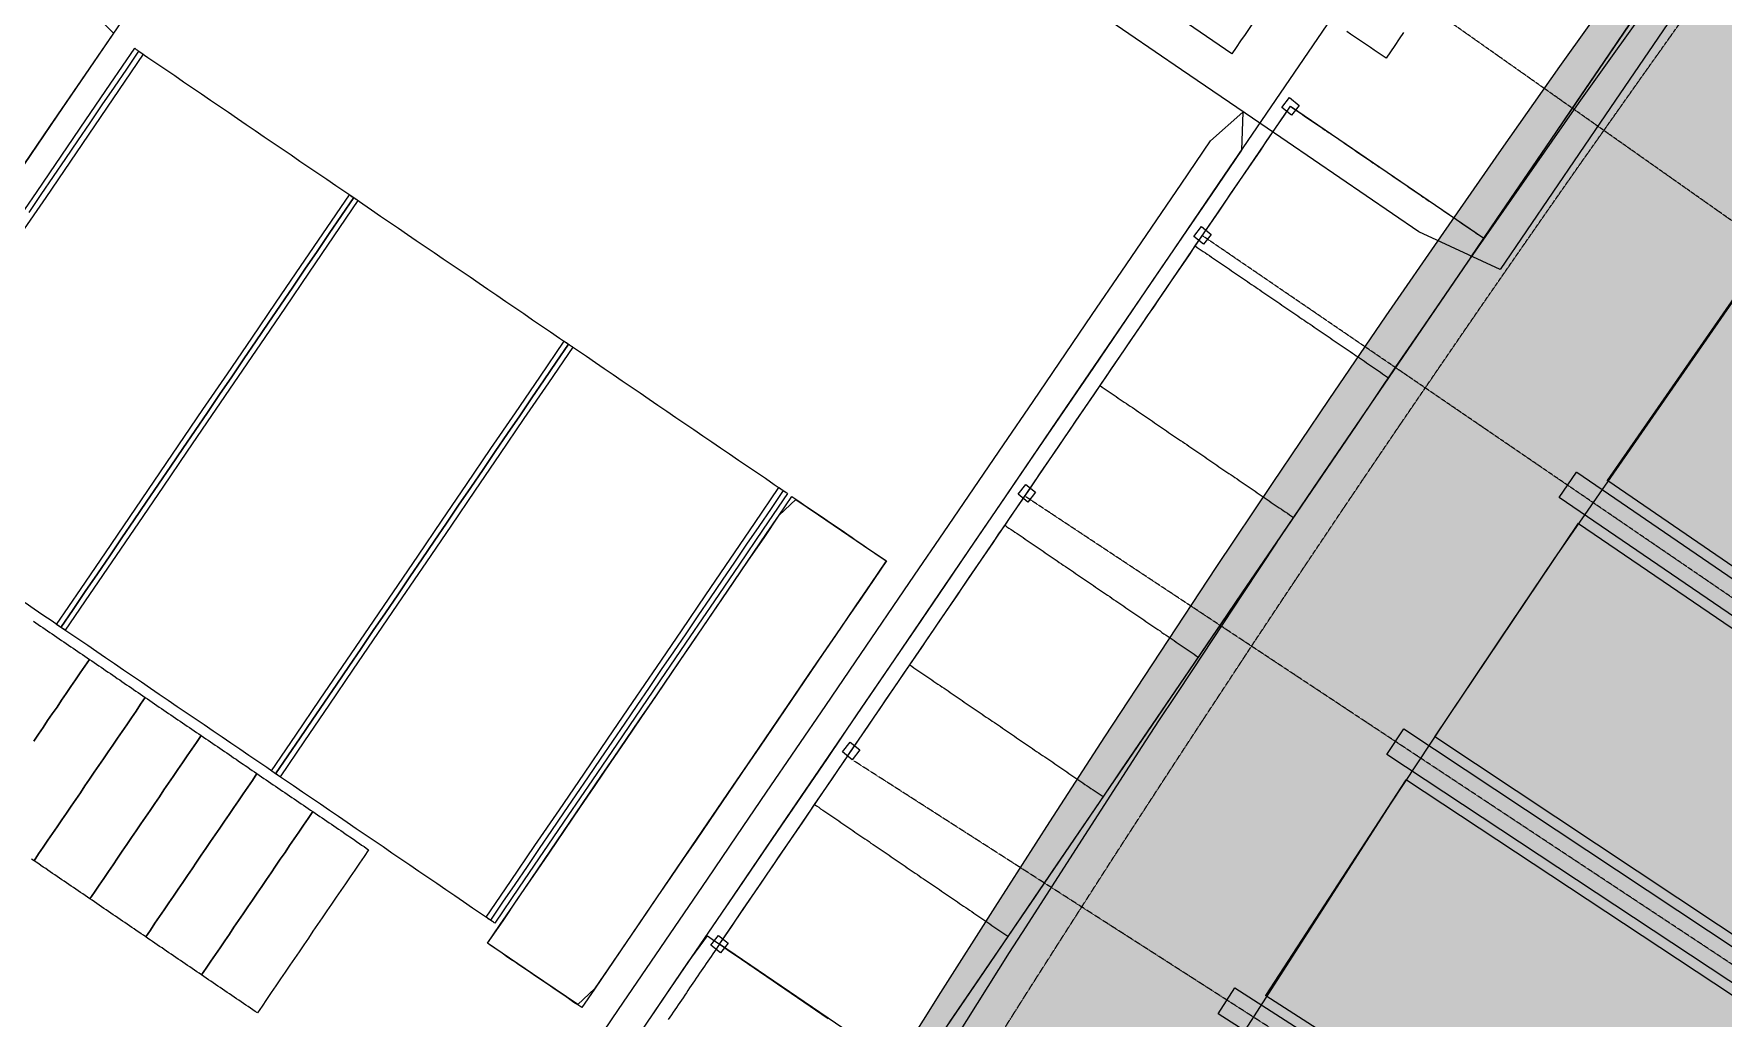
# Model space of a CAD drawing. Header units: millimetres. Extents: x -31757 to 121236, y -27283 to 59400.
# Drawn here: x 20179 to 36428, y 12954 to 22419 of the extents above; entities that cross this region are included whole.
import ezdxf

# ---------------------------------------------------------------- set-up
doc = ezdxf.new("R2010")
doc.units = ezdxf.units.MM
doc.linetypes.add('DASHDOT', pattern=[3.556, 2.54, -0.508, 0, -0.508])
for name, color, linetype, lineweight in [('10_見えがかり', 7, 'Continuous', 13), ('30_敷地・外構', 8, 'Continuous', 9), ('40_通り芯', 1, 'DASHDOT', 9)]:
    doc.layers.add(name, color=color, linetype=linetype, lineweight=lineweight)

msp = doc.modelspace()

# ---------------------------------------------------------------- hatches: boundary and pattern name
at = {"layer": '10_見えがかり'}
msp.add_hatch(color=8, dxfattribs=at).paths.add_polyline_path([(40066, 29151), (40066, 29151), (40327, 28949), (40329, 28948), (40330, 28947), (40332, 28946), (40334, 28946), (40336, 28945), (40338, 28945), (40340, 28945), (40342, 28945), (40344, 28945), (40346, 28946), (40347, 28947), (40349, 28948), (40351, 28949), (40352, 28950), (40354, 28951), (40355, 28953), (40883, 29633), (41480, 30395), (42081, 31154), (42685, 31911), (43293, 32664), (43904, 33415), (44519, 34163), (45137, 34908), (45759, 35650), (46384, 36389), (47013, 37125), (47646, 37858), (48281, 38588), (48921, 39316), (49563, 40040), (50209, 40761), (50859, 41479), (51511, 42194), (52168, 42906), (52827, 43614), (53490, 44320), (54156, 45023), (54826, 45722), (55498, 46418), (56174, 47111), (56854, 47801), (57536, 48488), (58222, 49171), (58911, 49851), (59603, 50528), (60299, 51202), (60375, 51275), (60376, 51276), (60377, 51278), (60378, 51279), (60379, 51281), (60380, 51283), (60381, 51285), (60381, 51287), (60381, 51289), (60381, 51291), (60381, 51293), (60380, 51295), (60380, 51297), (60379, 51298), (60378, 51300), (60377, 51302), (60375, 51303), (60147, 51541), (60146, 51541), (60147, 51541), (60833, 52200), (61524, 52855), (62217, 53507), (62913, 54156), (63612, 54802), (64314, 55445), (65019, 56084), (65020, 56084), (65020, 56084), (65254, 55824), (66795, 54117), (66795, 54117), (75538, 44429), (75538, 44429), (75538, 44428), (75105, 44024), (75105, 44024), (73057, 42143), (73057, 42142), (71041, 40229), (71040, 40228), (69052, 38285), (69052, 38285), (67092, 36313), (67092, 36313), (65161, 34313), (65161, 34312), (63260, 32284), (63260, 32284), (61388, 30228), (61388, 30228), (59547, 28144), (59547, 28144), (57737, 26034), (57737, 26034), (55957, 23898), (55957, 23898), (54209, 21736), (54209, 21735), (52493, 19548), (52493, 19548), (50809, 17336), (50809, 17335), (49158, 15099), (49158, 15099), (47539, 12838), (47539, 12838), (45954, 10554), (45954, 10554), (44402, 8247), (44402, 8246), (42885, 5917), (42885, 5917), (41401, 3566), (41401, 3565), (40434, 2048), (40433, 2047), (40433, 2048), (34030, 4749), (34030, 4749), (26700, 7844), (26699, 7844), (26031, 8157), (26030, 8157), (26026, 8159), (26026, 8160), (26026, 8160), (26672, 9168), (26673, 9169), (28072, 11401), (28073, 11403), (28074, 11405), (28074, 11407), (28075, 11409), (28075, 11411), (28075, 11413), (28075, 11415), (28075, 11417), (28074, 11418), (28073, 11420), (28072, 11422), (28071, 11424), (28070, 11425), (28069, 11427), (28067, 11428), (28066, 11429), (27873, 11548), (27872, 11549), (27872, 11549), (28386, 12376), (28904, 13200), (29426, 14022), (29952, 14842), (30481, 15659), (31015, 16474), (31552, 17286), (32093, 18095), (32638, 18902), (33187, 19707), (33740, 20509), (34296, 21308), (34856, 22104), (35420, 22898), (35988, 23689), (36559, 24478), (37134, 25264), (37713, 26047), (38296, 26827), (38882, 27604), (39472, 28379), (40065, 29151)])

# ---------------------------------------------------------------- linework, layer by layer
for points in [[(20173, 23064), (20622, 22757), (20944, 22427), (20637, 21977), (20331, 21528), (20025, 21078)], [(28386, 12376), (28904, 13200), (29426, 14022), (29952, 14842), (30481, 15659), (31015, 16474), (31552, 17286), (32093, 18095), (32638, 18902), (33187, 19707), (33740, 20509), (34296, 21308), (34856, 22104), (35420, 22898)], [(28386, 12376), (28904, 13200), (29426, 14022), (29952, 14842), (30481, 15659), (31015, 16474), (31552, 17286), (32093, 18095), (32638, 18902), (33187, 19707), (33740, 20509), (34296, 21308), (34856, 22104), (35420, 22898)], [(35833, 22873), (35040, 21760), (34778, 21388), (33998, 20266), (34255, 20642), (34511, 21019), (34768, 21395), (35024, 21771), (35281, 22148), (35537, 22524)], [(31913, 22537), (31829, 22413), (31786, 22351), (31744, 22289), (31702, 22227), (31275, 22518)], [(33354, 22432), (33312, 22370), (33270, 22308), (33227, 22246), (33185, 22184), (33147, 22210), (33109, 22235), (33072, 22261), (33034, 22287), (32996, 22313), (32920, 22364), (32882, 22390), (32844, 22416), (32807, 22442)], [(19975, 20558), (20210, 20903), (20679, 21591), (20914, 21935), (21149, 22280), (21162, 22270)], [(21162, 22270), (21169, 22266), (21176, 22261), (21183, 22256), (21190, 22252), (21231, 22223), (20293, 20846), (20058, 20502)], [(32256, 21806), (32350, 21731), (32275, 21637), (32181, 21712), (32256, 21806)], [(25519, 12619), (25804, 13037), (26658, 14290), (26942, 14708), (27227, 15126), (27797, 15961), (28081, 16379), (28651, 17214), (28935, 17632), (29505, 18467), (29790, 18885), (30359, 19721), (30644, 20138), (31213, 20974), (31498, 21391), (31809, 21667), (31794, 21300), (31509, 20882), (31224, 20465), (30940, 20047), (30370, 19212), (30086, 18794), (29801, 18376), (29516, 17958), (29231, 17541), (28947, 17123), (28662, 16705), (28377, 16288), (28093, 15870)], [(28633, 12398), (26774, 13665), (32265, 21722), (34124, 20454), (33555, 19620), (33275, 19216), (32904, 18664), (28633, 12398)], [(23228, 20862), (23242, 20853), (23249, 20848), (23256, 20844), (23263, 20839), (23269, 20834), (23276, 20829), (23283, 20825), (23290, 20820), (23297, 20815), (22828, 20127), (22593, 19782), (22358, 19438), (21889, 18750), (21654, 18405), (21420, 18061), (21185, 17717), (20716, 17028), (20481, 16684), (20467, 16693), (20460, 16698), (20446, 16707), (20440, 16712), (20398, 16740), (20633, 17084), (20868, 17429), (21806, 18806), (22041, 19150), (22276, 19494), (22510, 19839), (22745, 20183), (23214, 20872), (23221, 20867), (23228, 20862)], [(37248, 20896), (34798, 17366), (34798, 17366), (34275, 16592), (34275, 16592), (33744, 15796), (33743, 15796), (33225, 15012), (33225, 15012), (30913, 11416)], [(31410, 20565), (31504, 20490), (31429, 20396), (31335, 20471), (31410, 20565)], [(44951, 11521), (35317, 18121), (35316, 18122), (35315, 18122), (35316, 18123), (36727, 20156)], [(25294, 19454), (25301, 19450), (25308, 19445), (25321, 19435), (25328, 19431), (25335, 19426), (25342, 19421), (25349, 19417), (25356, 19412), (25363, 19407), (25128, 19063), (24893, 18719), (24659, 18374), (24424, 18030), (24189, 17686), (23955, 17342), (23720, 16997), (23485, 16653), (23251, 16309), (23016, 15964), (22781, 15620), (22547, 15276), (22540, 15280), (22533, 15285), (22526, 15290), (22512, 15299), (22505, 15304), (22498, 15309), (22492, 15313), (22485, 15318), (22478, 15323), (22471, 15327), (22464, 15332), (22699, 15676), (22933, 16021), (23403, 16709), (23637, 17054), (23872, 17398), (24107, 17742), (24341, 18086), (24576, 18431), (24811, 18775), (25045, 19119), (25280, 19464), (25294, 19454)], [(35019, 18205), (35019, 18205), (44872, 11462), (44873, 11462), (44873, 11462), (44873, 11461), (44715, 11231), (44715, 11230), (44715, 11231), (44714, 11231), (34851, 17959), (34851, 17959), (34851, 17960), (35018, 18205), (35019, 18205)], [(27360, 18046), (27367, 18041), (27373, 18037), (27415, 18009), (27422, 18004), (27429, 17999), (27194, 17655), (26959, 17311), (26725, 16966), (26490, 16622), (26255, 16278), (25786, 15589), (25551, 15245), (25316, 14901), (25082, 14556), (24847, 14212), (24612, 13868), (24606, 13872), (24599, 13877), (24592, 13882), (24550, 13910), (24544, 13915), (24530, 13924), (24764, 14268), (24999, 14613), (25234, 14957), (25469, 15301), (25703, 15646), (25938, 15990), (26173, 16334), (26407, 16678), (26642, 17023), (26877, 17367), (27111, 17711), (27346, 18056), (27360, 18046)], [(29720, 18086), (29814, 18011), (29739, 17917), (29645, 17992), (29720, 18086)], [(26168, 16058), (26316, 16274), (26463, 16491), (26611, 16708), (26906, 17141), (27054, 17358), (27202, 17574), (27349, 17791), (27509, 17942), (27726, 17794), (28159, 17499), (28376, 17351), (28228, 17134), (28081, 16918), (27933, 16701), (27638, 16268), (27490, 16051), (27047, 15401), (26899, 15185), (26309, 14318), (26161, 14102), (26013, 13885), (25571, 13235), (25410, 13084), (25194, 13232), (24977, 13379), (24544, 13675), (24692, 13891), (24839, 14108), (24987, 14325), (25135, 14541), (25430, 14975), (25577, 15191), (25725, 15408), (25873, 15624), (26020, 15841), (26168, 16058)], [(43385, 9200), (33655, 15658), (33654, 15658), (33654, 15658), (33654, 15659), (35036, 17713), (35036, 17713), (35036, 17713), (35037, 17712), (44688, 11136)], [(32134, 17531), (31972, 17285), (31809, 17039), (31322, 16303), (31160, 16057), (30997, 15812), (30836, 15565), (30198, 14576), (29719, 13833), (29560, 13586), (28620, 12090)], [(28983, 12908), (29812, 14125), (29978, 14368), (30476, 15098), (30642, 15341), (30807, 15584), (31471, 16558), (31802, 17044), (32134, 17531)], [(28093, 15870), (27808, 15452), (27523, 15034), (27238, 14617), (26954, 14199), (26669, 13781), (26384, 13364), (26100, 12946)], [(28031, 15608), (28125, 15533), (28050, 15439), (27956, 15514), (28031, 15608)], [(33356, 15737), (33356, 15737), (33357, 15737), (43308, 9139), (43308, 9139), (43308, 9138), (43154, 8905), (43154, 8905), (43153, 8905), (43153, 8906), (36481, 13315), (33193, 15488), (33192, 15489), (33192, 15489), (33192, 15489), (33356, 15737), (33356, 15737)], [(41854, 6855), (32030, 13170), (32029, 13171), (32029, 13171), (32029, 13171), (33380, 15245), (33381, 15246), (33381, 15245), (33382, 15245), (43128, 8810)], [(26474, 13492), (26658, 13744), (26681, 13729), (26727, 13697), (26751, 13681), (27820, 12952)], [(26764, 13750), (26858, 13675), (26783, 13581), (26690, 13656), (26764, 13750)], [(25947, 12718), (26210, 13105), (26474, 13492)], [(31730, 13245), (31730, 13245), (38401, 8961), (41777, 6793), (41778, 6793), (41777, 6793), (41627, 6558), (41626, 6557), (41626, 6557), (31570, 12994), (31570, 12994), (31569, 12995), (31570, 12995), (31730, 13245), (31730, 13245)]]:
    msp.add_lwpolyline(points, dxfattribs=at)
at = {"layer": '30_敷地・外構'}
for points in [[(36310, 23129), (35296, 21640), (34281, 20152), (33501, 20516), (32740, 21035), (31979, 21554), (31218, 22072), (30457, 22591)], [(35765, 22861), (35227, 22073), (34690, 21284), (34153, 20496), (33615, 19707), (33078, 18919), (32540, 18130), (32003, 17342), (31466, 16554), (30928, 15765), (30391, 14977), (29853, 14188), (29316, 13400), (28778, 12611)], [(21111, 22668), (20407, 21636), (19703, 20603)], [(25721, 12386), (26258, 13175), (26795, 13963), (27333, 14752), (27870, 15540), (28408, 16328), (28945, 17117), (29482, 17905), (30020, 18694), (30557, 19482), (31095, 20271), (31632, 21059), (32169, 21848), (32707, 22636)], [(20134, 20702), (20251, 20874), (20369, 21047), (20486, 21219), (20603, 21391), (20721, 21563), (20838, 21735), (20955, 21907), (21073, 22079), (21190, 22252), (21276, 22193), (21362, 22134), (21448, 22076), (21534, 22017), (21620, 21958), (21706, 21900), (21792, 21841), (21879, 21782), (21965, 21724), (22051, 21665), (22137, 21606), (22223, 21548), (22309, 21489), (22395, 21430), (22481, 21372), (22567, 21313), (22653, 21254), (22739, 21196), (22825, 21137), (22911, 21078), (22997, 21020), (23084, 20961), (23170, 20902), (23256, 20844), (23138, 20671), (23021, 20499), (22904, 20327), (22786, 20155), (22669, 19983), (22552, 19811), (22434, 19638), (22317, 19466), (22200, 19294), (22082, 19122), (21965, 18950), (21848, 18778), (21730, 18606), (21613, 18433), (21496, 18261), (21378, 18089), (21261, 17917), (21144, 17745), (21026, 17573), (20909, 17401), (20792, 17228), (20674, 17056), (20557, 16884), (20440, 16712), (20354, 16771), (20267, 16829), (20181, 16888), (20095, 16947)], [(26774, 13665), (26831, 13749), (26888, 13833), (26945, 13917), (27003, 14001), (27060, 14085), (27117, 14169), (27174, 14253), (27231, 14337), (27289, 14421), (27346, 14504), (27403, 14588), (27460, 14672), (27517, 14756), (27575, 14840), (27632, 14924), (27689, 15008), (27746, 15092), (27803, 15176), (27861, 15260), (27918, 15344), (27975, 15428), (28032, 15512), (28089, 15595), (28147, 15679), (28204, 15763), (28261, 15847), (28318, 15931), (28375, 16015), (28433, 16099), (28490, 16183), (28547, 16267), (28604, 16351), (28661, 16435), (28719, 16519), (28776, 16603), (28833, 16686), (28890, 16770), (28948, 16854), (29005, 16938), (29062, 17022), (29119, 17106), (29176, 17190), (29234, 17274), (29291, 17358), (29348, 17442), (29405, 17526), (29462, 17610), (29520, 17693), (29577, 17777), (29634, 17861), (29691, 17945), (29748, 18029), (29806, 18113), (29863, 18197), (29920, 18281), (29977, 18365), (30034, 18449), (30092, 18533), (30149, 18617), (30206, 18701), (30263, 18784), (30320, 18868), (30378, 18952), (30435, 19036), (30492, 19120), (30549, 19204), (30606, 19288), (30664, 19372), (30721, 19456), (30778, 19540), (30835, 19624), (30892, 19708), (30950, 19792), (31007, 19875), (31064, 19959), (31121, 20043), (31178, 20127), (31236, 20211), (31293, 20295), (31350, 20379), (31407, 20463), (31464, 20547), (31522, 20631), (31579, 20715), (31636, 20799), (31693, 20883), (31750, 20966), (31808, 21050), (31865, 21134), (31922, 21218), (31979, 21302), (32036, 21386), (32094, 21470), (32151, 21554), (32208, 21638), (32265, 21722)], [(32265, 21722), (32285, 21709), (32304, 21695), (32323, 21682), (32343, 21669), (32362, 21656), (32381, 21643), (32401, 21629), (32420, 21616), (32439, 21603), (32459, 21590), (32478, 21577), (32498, 21563), (32517, 21550), (32536, 21537), (32556, 21524), (32575, 21511), (32594, 21497), (32614, 21484), (32633, 21471), (32653, 21458), (32672, 21445), (32691, 21431), (32711, 21418), (32730, 21405), (32749, 21392), (32769, 21379), (32788, 21365), (32807, 21352), (32827, 21339), (32846, 21326), (32866, 21313), (32885, 21299), (32904, 21286), (32924, 21273), (32943, 21260), (32962, 21246), (32982, 21233), (33001, 21220), (33020, 21207), (33040, 21194), (33059, 21180), (33079, 21167), (33098, 21154), (33117, 21141), (33137, 21128), (33156, 21114), (33175, 21101), (33195, 21088), (33214, 21075), (33234, 21062), (33253, 21048), (33272, 21035), (33292, 21022), (33311, 21009), (33330, 20996), (33350, 20982), (33369, 20969), (33388, 20956), (33408, 20943), (33427, 20930), (33447, 20916), (33466, 20903), (33485, 20890), (33505, 20877), (33524, 20864), (33543, 20850), (33563, 20837), (33582, 20824), (33601, 20811), (33621, 20798), (33640, 20784), (33660, 20771), (33679, 20758), (33698, 20745), (33718, 20732), (33737, 20718), (33756, 20705), (33776, 20692), (33795, 20679), (33815, 20666), (33834, 20652), (33853, 20639), (33873, 20626), (33892, 20613), (33911, 20600), (33931, 20586), (33950, 20573), (33969, 20560), (33989, 20547), (34008, 20534), (34028, 20520), (34047, 20507), (34066, 20494), (34086, 20481), (34105, 20468), (34124, 20454)], [(20440, 16712), (20557, 16884), (20674, 17056), (20792, 17228), (20909, 17401), (21026, 17573), (21144, 17745), (21261, 17917), (21378, 18089), (21496, 18261), (21613, 18433), (21730, 18606), (21848, 18778), (21965, 18950), (22082, 19122), (22200, 19294), (22317, 19466), (22434, 19638), (22552, 19811), (22669, 19983), (22786, 20155), (22904, 20327), (23021, 20499), (23138, 20671), (23256, 20844), (23342, 20785), (23428, 20726), (23514, 20667), (23600, 20609), (23686, 20550), (23772, 20491), (23858, 20433), (23944, 20374), (24030, 20315), (24116, 20257), (24202, 20198), (24289, 20139), (24375, 20081), (24461, 20022), (24547, 19963), (24633, 19905), (24719, 19846), (24805, 19787), (24891, 19729), (24977, 19670), (25063, 19611), (25149, 19553), (25235, 19494), (25321, 19435), (25204, 19263), (25087, 19091), (24969, 18919), (24852, 18747), (24735, 18575), (24617, 18403), (24500, 18230), (24383, 18058), (24265, 17886), (24148, 17714), (24031, 17542), (23913, 17370), (23796, 17198), (23679, 17025), (23561, 16853), (23444, 16681), (23327, 16509), (23209, 16337), (23092, 16165), (22975, 15993), (22857, 15820), (22740, 15648), (22623, 15476), (22505, 15304), (22419, 15363), (22333, 15421), (22247, 15480), (22161, 15539), (22075, 15597), (21989, 15656), (21903, 15715), (21817, 15773), (21731, 15832), (21645, 15891), (21559, 15949), (21472, 16008), (21386, 16067), (21300, 16125), (21214, 16184), (21128, 16243), (21042, 16301), (20956, 16360), (20870, 16419), (20784, 16477), (20698, 16536), (20612, 16595), (20526, 16653), (20440, 16712)], [(31350, 20379), (31369, 20366), (31389, 20353), (31408, 20339), (31427, 20326), (31447, 20313), (31466, 20300), (31486, 20287), (31505, 20273), (31524, 20260), (31544, 20247), (31563, 20234), (31582, 20221), (31602, 20207), (31621, 20194), (31640, 20181), (31660, 20168), (31679, 20155), (31699, 20141), (31718, 20128), (31737, 20115), (31757, 20102), (31776, 20089), (31795, 20075), (31815, 20062), (31834, 20049), (31853, 20036), (31873, 20023), (31892, 20009), (31912, 19996), (31931, 19983), (31950, 19970), (31970, 19957), (31989, 19943), (32008, 19930), (32028, 19917), (32047, 19904), (32067, 19891), (32086, 19877), (32105, 19864), (32125, 19851), (32144, 19838), (32163, 19825), (32183, 19811), (32202, 19798), (32221, 19785), (32241, 19772), (32260, 19759), (32280, 19745), (32299, 19732), (32318, 19719), (32338, 19706), (32357, 19693), (32376, 19679), (32396, 19666), (32415, 19653), (32434, 19640), (32454, 19627), (32473, 19613), (32493, 19600), (32512, 19587), (32531, 19574), (32551, 19561), (32570, 19547), (32589, 19534), (32609, 19521), (32628, 19508), (32648, 19495), (32667, 19481), (32686, 19468), (32706, 19455), (32725, 19442), (32744, 19429), (32764, 19415), (32783, 19402), (32802, 19389), (32822, 19376), (32841, 19363), (32861, 19349), (32880, 19336), (32899, 19323), (32919, 19310), (32938, 19297), (32957, 19283), (32977, 19270), (32996, 19257), (33015, 19244), (33035, 19231), (33054, 19217), (33074, 19204), (33093, 19191), (33112, 19178), (33132, 19165), (33151, 19151), (33170, 19138), (33190, 19125), (33209, 19112)], [(22505, 15304), (22623, 15476), (22740, 15648), (22857, 15820), (22975, 15993), (23092, 16165), (23209, 16337), (23327, 16509), (23444, 16681), (23561, 16853), (23679, 17025), (23796, 17198), (23913, 17370), (24031, 17542), (24148, 17714), (24265, 17886), (24383, 18058), (24500, 18230), (24617, 18403), (24735, 18575), (24852, 18747), (24969, 18919), (25087, 19091), (25204, 19263), (25321, 19435), (25408, 19377), (25494, 19318), (25580, 19259), (25666, 19201), (25752, 19142), (25838, 19083), (25924, 19025), (26010, 18966), (26096, 18907), (26182, 18849), (26268, 18790), (26354, 18731), (26440, 18673), (26526, 18614), (26613, 18555), (26699, 18497), (26785, 18438), (26871, 18379), (26957, 18321), (27043, 18262), (27129, 18203), (27215, 18145), (27301, 18086), (27387, 18027), (27270, 17855), (27153, 17683), (27035, 17511), (26918, 17339), (26801, 17167), (26683, 16995), (26566, 16822), (26449, 16650), (26331, 16478), (26214, 16306), (26097, 16134), (25979, 15962), (25862, 15789), (25745, 15617), (25627, 15445), (25510, 15273), (25392, 15101), (25275, 14929), (25158, 14757), (25040, 14584), (24923, 14412), (24806, 14240), (24688, 14068), (24571, 13896), (24485, 13955), (24399, 14013), (24313, 14072), (24227, 14131), (24141, 14189), (24055, 14248), (23969, 14307), (23883, 14365), (23796, 14424), (23710, 14483), (23624, 14541), (23538, 14600), (23452, 14659), (23366, 14717), (23280, 14776), (23194, 14835), (23108, 14893), (23022, 14952), (22936, 15011), (22850, 15069), (22764, 15128), (22678, 15187), (22591, 15245), (22505, 15304)], [(30435, 19036), (30454, 19023), (30473, 19010), (30493, 18997), (30512, 18983), (30532, 18970), (30551, 18957), (30570, 18944), (30590, 18931), (30609, 18917), (30628, 18904), (30648, 18891), (30667, 18878), (30687, 18865), (30706, 18851), (30725, 18838), (30745, 18825), (30764, 18812), (30783, 18799), (30803, 18785), (30822, 18772), (30841, 18759), (30861, 18746), (30880, 18733), (30900, 18719), (30919, 18706), (30938, 18693), (30958, 18680), (30977, 18667), (30996, 18653), (31016, 18640), (31035, 18627), (31054, 18614), (31074, 18601), (31093, 18587), (31113, 18574), (31132, 18561), (31151, 18548), (31171, 18535), (31190, 18521), (31209, 18508), (31229, 18495), (31248, 18482), (31268, 18469), (31287, 18455), (31306, 18442), (31326, 18429), (31345, 18416), (31364, 18403), (31384, 18389), (31403, 18376), (31422, 18363), (31442, 18350), (31461, 18337), (31481, 18323), (31500, 18310), (31519, 18297), (31539, 18284), (31558, 18271), (31577, 18257), (31597, 18244), (31616, 18231), (31635, 18218), (31655, 18205), (31674, 18191), (31694, 18178), (31713, 18165), (31732, 18152), (31752, 18139), (31771, 18125), (31790, 18112), (31810, 18099), (31829, 18086), (31849, 18073), (31868, 18059), (31887, 18046), (31907, 18033), (31926, 18020), (31945, 18007), (31965, 17993), (31984, 17980), (32003, 17967), (32023, 17954), (32042, 17941), (32062, 17927), (32081, 17914), (32100, 17901), (32120, 17888), (32139, 17875), (32158, 17861), (32178, 17848), (32197, 17835), (32216, 17822), (32236, 17809), (32255, 17795), (32275, 17782), (32294, 17769)], [(24541, 13674), (24663, 13853), (24785, 14032), (24907, 14211), (25029, 14390), (25151, 14569), (25273, 14748), (25395, 14928), (25517, 15107), (25639, 15286), (25761, 15465), (25883, 15644), (26005, 15823), (26128, 16002), (26250, 16181), (26372, 16360), (26494, 16539), (26616, 16718), (26738, 16897), (26860, 17076), (26982, 17255), (27104, 17434), (27226, 17613), (27348, 17792), (27470, 17971), (27508, 17945), (27546, 17919), (27583, 17894), (27621, 17868), (27659, 17842), (27697, 17816), (27735, 17790), (27773, 17765), (27811, 17739), (27849, 17713), (27886, 17687), (27924, 17661), (27962, 17636), (28000, 17610), (28038, 17584), (28076, 17558), (28114, 17532), (28152, 17506), (28189, 17481), (28227, 17455), (28265, 17429), (28303, 17403), (28341, 17377), (28379, 17352), (28257, 17173), (28135, 16993), (28013, 16814), (27891, 16635), (27769, 16456), (27647, 16277), (27525, 16098), (27403, 15919), (27281, 15740), (27158, 15561), (27036, 15382), (26914, 15203), (26792, 15024), (26670, 14845), (26548, 14666), (26426, 14487), (26304, 14308), (26182, 14129), (26060, 13950), (25938, 13771), (25816, 13592), (25694, 13413), (25572, 13234), (25450, 13055), (25412, 13081), (25374, 13106), (25336, 13132), (25299, 13158), (25261, 13184), (25223, 13210), (25185, 13235), (25147, 13261), (25109, 13287), (25071, 13313), (25033, 13339), (24996, 13365), (24958, 13390), (24920, 13416), (24882, 13442), (24844, 13468), (24806, 13494), (24768, 13519), (24730, 13545), (24693, 13571), (24655, 13597), (24617, 13623), (24579, 13648), (24541, 13674)], [(29520, 17693), (29539, 17680), (29558, 17667), (29578, 17654), (29597, 17641), (29616, 17627), (29636, 17614), (29655, 17601), (29674, 17588), (29694, 17575), (29713, 17561), (29733, 17548), (29752, 17535), (29771, 17522), (29791, 17509), (29810, 17495), (29829, 17482), (29849, 17469), (29868, 17456), (29887, 17443), (29907, 17429), (29926, 17416), (29946, 17403), (29965, 17390), (29984, 17377), (30004, 17363), (30023, 17350), (30042, 17337), (30062, 17324), (30081, 17311), (30101, 17297), (30120, 17284), (30139, 17271), (30159, 17258), (30178, 17245), (30197, 17231), (30217, 17218), (30236, 17205), (30255, 17192), (30275, 17179), (30294, 17165), (30314, 17152), (30333, 17139), (30352, 17126), (30372, 17113), (30391, 17099), (30410, 17086), (30430, 17073), (30449, 17060), (30468, 17047), (30488, 17033), (30507, 17020), (30527, 17007), (30546, 16994), (30565, 16981), (30585, 16967), (30604, 16954), (30623, 16941), (30643, 16928), (30662, 16915), (30682, 16901), (30701, 16888), (30720, 16875), (30740, 16862), (30759, 16849), (30778, 16835), (30798, 16822), (30817, 16809), (30836, 16796), (30856, 16783), (30875, 16769), (30895, 16756), (30914, 16743), (30933, 16730), (30953, 16717), (30972, 16703), (30991, 16690), (31011, 16677), (31030, 16664), (31049, 16651), (31069, 16637), (31088, 16624), (31108, 16611), (31127, 16598), (31146, 16585), (31166, 16571), (31185, 16558), (31204, 16545), (31224, 16532), (31243, 16519), (31263, 16505), (31282, 16492), (31301, 16479), (31321, 16466), (31340, 16453), (31359, 16439), (31379, 16426)], [(20177, 16770), (20199, 16755), (20221, 16740), (20244, 16724), (20266, 16709), (20289, 16694), (20311, 16679), (20333, 16663), (20356, 16648), (20378, 16633), (20400, 16618), (20423, 16602), (20445, 16587), (20468, 16572), (20490, 16557), (20512, 16541), (20535, 16526), (20557, 16511), (20580, 16496), (20602, 16480), (20624, 16465), (20647, 16450), (20669, 16435), (20691, 16419), (20714, 16404), (20669, 16339), (20625, 16273), (20580, 16208), (20535, 16142), (20491, 16077), (20446, 16012), (20402, 15946), (20357, 15881), (20312, 15815), (20268, 15750), (20223, 15684), (20179, 15619)], [(20179, 15619), (20223, 15684), (20268, 15750), (20312, 15815), (20357, 15881), (20402, 15946), (20446, 16012), (20491, 16077), (20535, 16142), (20580, 16208), (20625, 16273), (20669, 16339), (20714, 16404), (20736, 16389), (20759, 16374), (20781, 16358), (20803, 16343), (20826, 16328), (20848, 16313), (20870, 16297), (20893, 16282), (20915, 16267), (20938, 16252), (20960, 16236), (20982, 16221), (21005, 16206), (21027, 16190), (21049, 16175), (21072, 16160), (21094, 16145), (21117, 16129), (21139, 16114), (21161, 16099), (21184, 16084), (21206, 16068), (21229, 16053), (21251, 16038), (21206, 15973), (21162, 15907), (21117, 15842), (21073, 15776), (21028, 15711), (20983, 15645), (20939, 15580), (20894, 15515), (20850, 15449), (20805, 15384), (20760, 15318), (20716, 15253), (20671, 15188), (20627, 15122), (20582, 15057), (20537, 14991), (20493, 14926), (20448, 14860), (20404, 14795), (20359, 14730), (20315, 14664), (20270, 14599), (20225, 14533), (20181, 14468), (20158, 14483)], [(28604, 16351), (28624, 16338), (28643, 16324), (28662, 16311), (28682, 16298), (28701, 16285), (28720, 16272), (28740, 16258), (28759, 16245), (28779, 16232), (28798, 16219), (28817, 16206), (28837, 16192), (28856, 16179), (28875, 16166), (28895, 16153), (28914, 16140), (28934, 16126), (28953, 16113), (28972, 16100), (28992, 16087), (29011, 16074), (29030, 16060), (29050, 16047), (29069, 16034), (29088, 16021), (29108, 16008), (29127, 15994), (29147, 15981), (29166, 15968), (29185, 15955), (29205, 15942), (29224, 15928), (29243, 15915), (29263, 15902), (29282, 15889), (29301, 15876), (29321, 15862), (29340, 15849), (29360, 15836), (29379, 15823), (29398, 15810), (29418, 15796), (29437, 15783), (29456, 15770), (29476, 15757), (29495, 15744), (29515, 15730), (29534, 15717), (29553, 15704), (29573, 15691), (29592, 15678), (29611, 15664), (29631, 15651), (29650, 15638), (29669, 15625), (29689, 15612), (29708, 15598), (29728, 15585), (29747, 15572), (29766, 15559), (29786, 15546), (29805, 15532), (29824, 15519), (29844, 15506), (29863, 15493), (29882, 15480), (29902, 15466), (29921, 15453), (29941, 15440), (29960, 15427), (29979, 15414), (29999, 15400), (30018, 15387), (30037, 15374), (30057, 15361), (30076, 15348), (30096, 15334), (30115, 15321), (30134, 15308), (30154, 15295), (30173, 15282), (30192, 15268), (30212, 15255), (30231, 15242), (30250, 15229), (30270, 15216), (30289, 15202), (30309, 15189), (30328, 15176), (30347, 15163), (30367, 15150), (30386, 15136), (30405, 15123), (30425, 15110), (30444, 15097), (30463, 15084)], [(20181, 14468), (20225, 14533), (20270, 14599), (20315, 14664), (20359, 14730), (20404, 14795), (20448, 14860), (20493, 14926), (20537, 14991), (20582, 15057), (20627, 15122), (20671, 15188), (20716, 15253), (20760, 15318), (20805, 15384), (20850, 15449), (20894, 15515), (20939, 15580), (20983, 15645), (21028, 15711), (21073, 15776), (21117, 15842), (21162, 15907), (21206, 15973), (21251, 16038), (21273, 16023), (21296, 16007), (21318, 15992), (21340, 15977), (21363, 15962), (21385, 15946), (21408, 15931), (21430, 15916), (21452, 15901), (21475, 15885), (21497, 15870), (21519, 15855), (21542, 15840), (21564, 15824), (21587, 15809), (21609, 15794), (21631, 15779), (21654, 15763), (21676, 15748), (21698, 15733), (21721, 15718), (21743, 15702), (21766, 15687), (21788, 15672), (21743, 15606), (21699, 15541), (21654, 15476), (21610, 15410), (21565, 15345), (21520, 15279), (21476, 15214), (21431, 15149), (21387, 15083), (21342, 15018), (21298, 14952), (21253, 14887), (21208, 14821), (21164, 14756), (21119, 14691), (21075, 14625), (21030, 14560), (20985, 14494), (20941, 14429), (20896, 14364), (20852, 14298), (20807, 14233), (20762, 14167), (20718, 14102), (20695, 14117), (20673, 14132), (20651, 14148), (20628, 14163), (20606, 14178), (20584, 14193), (20561, 14209), (20539, 14224), (20516, 14239), (20494, 14254), (20472, 14270), (20449, 14285), (20427, 14300), (20405, 14315), (20382, 14331), (20360, 14346), (20337, 14361), (20315, 14376), (20293, 14392), (20270, 14407), (20248, 14422), (20226, 14437), (20203, 14453), (20181, 14468)], [(20718, 14102), (20762, 14167), (20807, 14233), (20852, 14298), (20896, 14364), (20941, 14429), (20985, 14494), (21030, 14560), (21075, 14625), (21119, 14691), (21164, 14756), (21208, 14821), (21253, 14887), (21298, 14952), (21342, 15018), (21387, 15083), (21431, 15149), (21476, 15214), (21520, 15279), (21565, 15345), (21610, 15410), (21654, 15476), (21699, 15541), (21743, 15606), (21788, 15672), (21810, 15657), (21833, 15641), (21855, 15626), (21878, 15611), (21900, 15596), (21922, 15580), (21945, 15565), (21967, 15550), (21989, 15535), (22012, 15519), (22034, 15504), (22057, 15489), (22079, 15474), (22101, 15458), (22124, 15443), (22146, 15428), (22168, 15413), (22191, 15397), (22213, 15382), (22236, 15367), (22258, 15352), (22280, 15336), (22303, 15321), (22325, 15306), (22281, 15240), (22236, 15175), (22191, 15110), (22147, 15044), (22102, 14979), (22058, 14913), (22013, 14848), (21968, 14782), (21924, 14717), (21879, 14652), (21835, 14586), (21790, 14521), (21745, 14455), (21701, 14390), (21656, 14325), (21612, 14259), (21567, 14194), (21523, 14128), (21478, 14063), (21433, 13997), (21389, 13932), (21344, 13867), (21300, 13801), (21255, 13736), (21233, 13751), (21210, 13766), (21188, 13782), (21165, 13797), (21143, 13812), (21121, 13827), (21098, 13843), (21076, 13858), (21054, 13873), (21031, 13888), (21009, 13904), (20986, 13919), (20964, 13934), (20942, 13949), (20919, 13965), (20897, 13980), (20875, 13995), (20852, 14010), (20830, 14026), (20807, 14041), (20785, 14056), (20763, 14071), (20740, 14087), (20718, 14102)], [(21255, 13736), (21300, 13801), (21344, 13867), (21389, 13932), (21433, 13997), (21478, 14063), (21523, 14128), (21567, 14194), (21612, 14259), (21656, 14325), (21701, 14390), (21745, 14455), (21790, 14521), (21835, 14586), (21879, 14652), (21924, 14717), (21968, 14782), (22013, 14848), (22058, 14913), (22102, 14979), (22147, 15044), (22191, 15110), (22236, 15175), (22281, 15240), (22325, 15306), (22347, 15291), (22370, 15275), (22392, 15260), (22415, 15245), (22437, 15229), (22459, 15214), (22482, 15199), (22504, 15184), (22527, 15168), (22549, 15153), (22571, 15138), (22594, 15123), (22616, 15107), (22638, 15092), (22661, 15077), (22683, 15062), (22706, 15046), (22728, 15031), (22750, 15016), (22773, 15001), (22795, 14985), (22817, 14970), (22840, 14955), (22862, 14940), (22818, 14874), (22773, 14809), (22728, 14743), (22684, 14678), (22639, 14613), (22595, 14547), (22550, 14482), (22505, 14416), (22461, 14351), (22416, 14286), (22372, 14220), (22327, 14155), (22283, 14089), (22238, 14024), (22193, 13958), (22149, 13893), (22104, 13828), (22060, 13762), (22015, 13697), (21970, 13631), (21926, 13566), (21881, 13501), (21837, 13435), (21792, 13370), (21770, 13385), (21747, 13400), (21725, 13415), (21703, 13431), (21680, 13446), (21658, 13461), (21635, 13476), (21613, 13492), (21591, 13507), (21568, 13522), (21546, 13537), (21524, 13553), (21501, 13568), (21479, 13583), (21456, 13598), (21434, 13614), (21412, 13629), (21389, 13644), (21367, 13660), (21344, 13675), (21322, 13690), (21300, 13705), (21277, 13721), (21255, 13736)], [(27689, 15008), (27708, 14995), (27728, 14982), (27747, 14968), (27767, 14955), (27786, 14942), (27805, 14929), (27825, 14916), (27844, 14902), (27863, 14889), (27883, 14876), (27902, 14863), (27921, 14850), (27941, 14836), (27960, 14823), (27980, 14810), (27999, 14797), (28018, 14784), (28038, 14770), (28057, 14757), (28076, 14744), (28096, 14731), (28115, 14718), (28134, 14704), (28154, 14691), (28173, 14678), (28193, 14665), (28212, 14652), (28231, 14638), (28251, 14625), (28270, 14612), (28289, 14599), (28309, 14586), (28328, 14572), (28348, 14559), (28367, 14546), (28386, 14533), (28406, 14520), (28425, 14506), (28444, 14493), (28464, 14480), (28483, 14467), (28502, 14454), (28522, 14440), (28541, 14427), (28561, 14414), (28580, 14401), (28599, 14388), (28619, 14374), (28638, 14361), (28657, 14348), (28677, 14335), (28696, 14322), (28715, 14308), (28735, 14295), (28754, 14282), (28774, 14269), (28793, 14256), (28812, 14242), (28832, 14229), (28851, 14216), (28870, 14203), (28890, 14190), (28909, 14176), (28929, 14163), (28948, 14150), (28967, 14137), (28987, 14124), (29006, 14110), (29025, 14097), (29045, 14084), (29064, 14071), (29083, 14058), (29103, 14044), (29122, 14031), (29142, 14018), (29161, 14005), (29180, 13992), (29200, 13978), (29219, 13965), (29238, 13952), (29258, 13939), (29277, 13926), (29296, 13912), (29316, 13899), (29335, 13886), (29355, 13873), (29374, 13860), (29393, 13846), (29413, 13833), (29432, 13820), (29451, 13807), (29471, 13794), (29490, 13780), (29510, 13767), (29529, 13754), (29548, 13741)], [(21792, 13370), (21837, 13435), (21881, 13501), (21926, 13566), (21970, 13631), (22015, 13697), (22060, 13762), (22104, 13828), (22149, 13893), (22193, 13958), (22238, 14024), (22283, 14089), (22327, 14155), (22372, 14220), (22416, 14286), (22461, 14351), (22505, 14416), (22550, 14482), (22595, 14547), (22639, 14613), (22684, 14678), (22728, 14743), (22773, 14809), (22818, 14874), (22862, 14940), (22885, 14924), (22907, 14909), (22929, 14894), (22952, 14879), (22974, 14863), (22996, 14848), (23019, 14833), (23041, 14818), (23064, 14802), (23086, 14787), (23108, 14772), (23131, 14757), (23153, 14741), (23175, 14726), (23198, 14711), (23220, 14696), (23243, 14680), (23265, 14665), (23287, 14650), (23310, 14635), (23332, 14619), (23355, 14604), (23377, 14589), (23399, 14574), (23355, 14508), (23310, 14443), (23266, 14377), (23221, 14312), (23176, 14247), (23132, 14181), (23087, 14116), (23043, 14050), (22998, 13985), (22953, 13919), (22909, 13854), (22864, 13789), (22820, 13723), (22775, 13658), (22730, 13592), (22686, 13527), (22641, 13462), (22597, 13396), (22552, 13331), (22508, 13265), (22463, 13200), (22418, 13134), (22374, 13069), (22329, 13004), (22307, 13019), (22284, 13034), (22262, 13049), (22240, 13065), (22217, 13080), (22195, 13095), (22173, 13110), (22150, 13126), (22128, 13141), (22105, 13156), (22083, 13171), (22061, 13187), (22038, 13202), (22016, 13217), (21993, 13232), (21971, 13248), (21949, 13263), (21926, 13278), (21904, 13293), (21882, 13309), (21859, 13324), (21837, 13339), (21814, 13354), (21792, 13370)], [(26774, 13665), (26758, 13642), (26742, 13618), (26726, 13595), (26710, 13572), (26694, 13548), (26678, 13525), (26662, 13502), (26646, 13478), (26630, 13455), (26614, 13431), (26598, 13408), (26583, 13385), (26567, 13361), (26551, 13338), (26535, 13314), (26519, 13291), (26503, 13268), (26487, 13244), (26471, 13221), (26455, 13197), (26439, 13174), (26423, 13151), (26407, 13127), (26391, 13104), (26375, 13081), (26359, 13057), (26343, 13034), (26327, 13010), (26312, 12987), (26296, 12964), (26280, 12940)], [(26774, 13665), (26793, 13652), (26813, 13639), (26832, 13626), (26851, 13612), (26871, 13599), (26890, 13586), (26909, 13573), (26929, 13560), (26948, 13546), (26968, 13533), (26987, 13520), (27006, 13507), (27026, 13494), (27045, 13480), (27064, 13467), (27084, 13454), (27103, 13441), (27122, 13428), (27142, 13414), (27161, 13401), (27181, 13388), (27200, 13375), (27219, 13362), (27239, 13348), (27258, 13335), (27277, 13322), (27297, 13309), (27316, 13296), (27335, 13282), (27355, 13269), (27374, 13256), (27394, 13243), (27413, 13230), (27432, 13216), (27452, 13203), (27471, 13190), (27490, 13177), (27510, 13164), (27529, 13150), (27549, 13137), (27568, 13124), (27587, 13111), (27607, 13098), (27626, 13084), (27645, 13071), (27665, 13058), (27684, 13045), (27703, 13032), (27723, 13018), (27742, 13005), (27762, 12992), (27781, 12979), (27800, 12966), (27820, 12952)]]:
    msp.add_lwpolyline(points, dxfattribs=at)
at = {"layer": '40_通り芯'}
for points in [[(49011, 11810), (33155, 22988)], [(29459, 12767), (29728, 13194), (29999, 13619), (30271, 14044), (30543, 14468), (30817, 14891), (31092, 15314), (31368, 15736), (31645, 16157), (31922, 16578), (32201, 16998), (32481, 17417), (32762, 17836), (33044, 18254), (33327, 18671), (33612, 19088), (33897, 19504), (34183, 19919), (34470, 20333), (34758, 20747), (35047, 21160), (35338, 21572), (35629, 21984), (35921, 22395), (36214, 22805)], [(47433, 9538), (31415, 20481)], [(45900, 7258), (29723, 17966)], [(44400, 4955), (28069, 15427)]]:
    msp.add_lwpolyline(points, dxfattribs=at)

doc.saveas('drawing.dxf')
